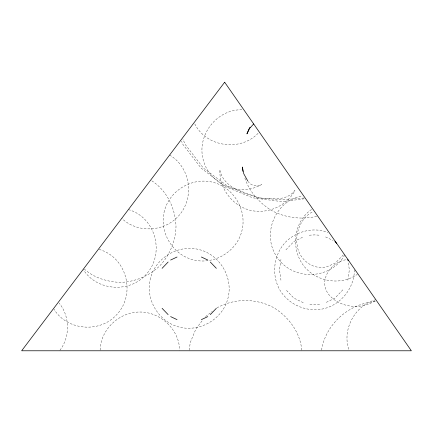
<?xml version="1.0" encoding="UTF-8"?>
<svg xmlns="http://www.w3.org/2000/svg" width="433" height="433" viewBox="0 0 433 433"><rect width="100%" height="100%" fill="white"/><g stroke="black" fill="none" stroke-linecap="round" stroke-linejoin="round"><path stroke-width="0.32" stroke-dasharray="2.17 1.62" d="M100.131 350.129C100.57 329.394 119.297 311.944 139.881 312.02C160.47 311.944 179.197 329.394 179.635 350.129M189.243 350.156L190.239 342.627L195.949 328.831L202.671 320.074M321.557 350.135C325.605 323.873 349.907 302.58 376.439 301.601M354.416 269.829C354.318 287.512 341.826 303.793 324.766 308.469C307.663 312.951 288.697 305.092 279.772 289.829C271.015 274.462 273.694 254.117 286.126 241.544C296.924 231.162 313.692 226.805 327.792 232.44M280.952 259.475L279.491 269.829L280.952 280.183M347.878 280.183L349.339 269.829L348.246 262.062M59.916 350.265C70.243 336.874 69.967 316.214 59.191 303.149M344.76 254.988C329.962 281.071 290.289 280.963 275.572 254.858C262.187 232.456 275.897 200.723 301.714 195.97M343.347 254.858L335.261 263.14L327.402 266.539C313.514 270.841 299.16 259.768 297.265 245.906C294.873 233.003 300.702 217.891 312.734 211.726M285.948 249.825L293.888 241.544L303.262 236.954M342.882 289.829L334.936 298.115L325.567 302.699M258.1 133.304C239.774 152.248 204.933 146.852 194.157 122.566M311.56 209.458C292.053 222.654 290.305 253.283 307.024 269.51C320.09 282.468 342.265 285.082 357.382 274.284M205.556 316.588L212.251 311.451M375.038 300.87C360.841 310.012 339.624 307.798 328.728 294.472C317.892 280.633 330.812 261.922 346.286 259.686M216.89 307.89C234.502 298.115 256.482 298.115 274.094 307.89C288.768 317.108 300.323 332.549 301.736 350.156M375.828 299.679C354.865 305.325 341.707 329.67 348.998 350.178M241.933 109.722C216.403 109.441 196.414 135.491 203.294 160.08C209.594 184.669 239.725 197.345 261.651 184.49C257.088 187.018 251.005 185.887 248.077 181.508M304.242 198.796L282.246 201.691L252.531 197.784L224.841 186.314L201.064 168.069L182.818 144.292L181.535 141.185M316.723 216.305C301.314 219.959 285.125 217.831 271.188 210.314C258.885 202.455 248.764 191.029 244.483 176.891M303.863 198.011L292.302 199.045L282.246 199.402L272.195 199.045L258.474 197.784L227.855 186.314L203.358 168.069L185.113 144.292L182.975 139.134M309.238 235.184L314.412 234.903L319.592 235.184M319.592 304.469L314.412 304.751L309.238 304.469M128.39 209.572C156.594 217.631 165.623 255.481 144.757 275.848C127.854 293.347 95.85 290.337 83.201 269.358M99.06 249.397C127.378 257.381 136.563 295.306 115.622 315.754C98.659 333.318 66.552 330.195 53.941 309.097M325.567 236.954L333.15 240.526M303.262 302.699L293.888 298.115L285.948 289.829M169.595 155.063C191.37 167.701 195.066 199.889 177.14 217.426C162.527 232.164 136.747 232.889 121.76 218.34M151.783 180.81C167.019 190.644 175.457 208.56 176.009 226.41C175.581 241.186 169.752 255.264 159.604 266.014C148.855 276.157 134.782 281.986 120.006 282.413C107.086 281.704 93.972 277.916 84.289 268.99M150.576 277.97C144.903 298.618 158.142 321.551 178.861 326.964C199.505 332.636 222.443 319.392 227.855 298.678C233.522 278.035 220.283 255.097 199.564 249.684C178.921 244.017 155.988 257.256 150.576 277.97M164.47 210.703C158.803 231.352 172.042 254.285 192.755 259.697C213.404 265.369 236.337 252.125 241.749 231.411C247.422 210.768 234.177 187.83 213.464 182.417C192.82 176.751 169.882 189.99 164.47 210.703M219.959 170.494L219.834 171.463C219.932 189.145 232.424 205.431 249.484 210.102C266.587 214.584 285.553 206.73 294.478 191.462L294.943 190.347C286.787 201.405 271.697 198.763 259.838 198.016C244.694 193.562 224.002 188.187 219.959 170.494"/><path stroke-width="0.65" d="M248.97 128.958L246.934 133.873L249.641 128.347L253.668 123.952M249.224 128.347L250.014 127.318M162.099 268.325L168.128 262.03M210.297 314.618L216.332 308.328M170.624 260.038L177.043 257.013M201.383 319.635L207.808 316.61M201.383 257.013L207.808 260.038M170.624 316.61L177.043 319.635M334.936 241.544L336.658 243.335M210.297 262.03L216.332 268.325M162.099 308.328L168.128 314.618M247.779 181.01L243.822 173.877L242.334 167.046L242.902 171.392M347.878 259.475L348.062 260.769M224.657 82.221L21.65 350.779L411.35 350.779L224.657 82.221"/></g></svg>
